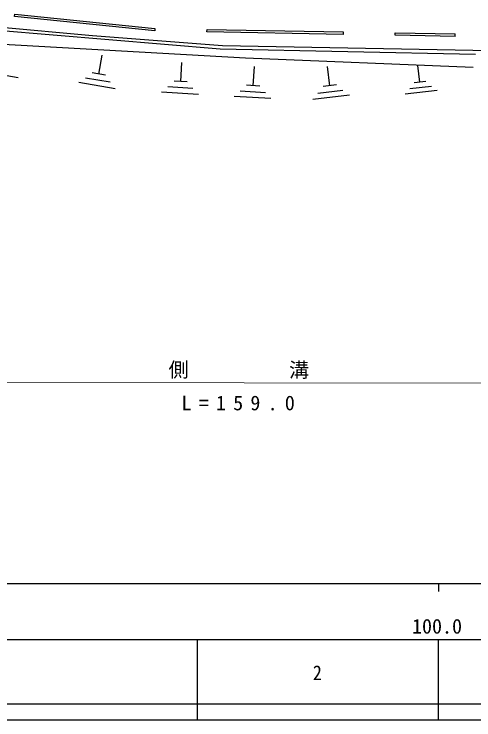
# Model space of a CAD drawing. Units: millimetres, scale not verified. Extents: x -1250 to 680000, y -1250 to 380000.
# Drawn here: x 115162 to 172428, y 188000 to 275910 of the extents above; entities that cross this region are included whole.
import ezdxf
from ezdxf.enums import TextEntityAlignment as Align

# ---------------------------------------------------------------- set-up
doc = ezdxf.new("R2010")
doc.units = ezdxf.units.MM
doc.header["$LTSCALE"] = 1000
for name, color, linetype, lineweight in [('M-BGD', 7, 'Continuous', 25), ('M-BMK-OTRS', 5, 'Continuous', 25), ('M-STR-HTXT', 7, 'Continuous', 13), ('M-STR-STR3', 7, 'Continuous', 25), ('M-TTL-BAND', 7, 'Continuous', 25)]:
    doc.layers.add(name, color=color, linetype=linetype, lineweight=lineweight)
doc.styles.add('ＭＳ ゴシック', font='')
doc.styles.get('ＭＳ ゴシック').set_extended_font_data('MS Gothic')

msp = doc.modelspace()

# ---------------------------------------------------------------- linework, layer by layer
at = {"layer": 'M-BGD'}
for p, q in [((140813, 271550), (112859, 273879)), ((113062, 272210), (144001, 270483)), ((125718, 268446), (126123, 270804)), ((172640, 270883), (140813, 271550)), ((135910, 267517), (136059, 269904)), ((144001, 270483), (172345, 269302)), ((144939, 266992), (145087, 269380)), ((154473, 266994), (154193, 269369)), ((165707, 267426), (165463, 269492)), ((115687, 267970), (111153, 268748)), ((126534, 268306), (124902, 268586)), ((127736, 266606), (123203, 267384)), ((124053, 267985), (127135, 267456)), ((136736, 267466), (135084, 267568)), ((166422, 267511), (164992, 267342)), ((134303, 266880), (137425, 266685)), ((145765, 266941), (144112, 267044)), ((153006, 266080), (156113, 266446)), ((155296, 267091), (153651, 266897)), ((167843, 266389), (163871, 265921)), ((164431, 266631), (167133, 266950)), ((138114, 265905), (133523, 266191)), ((147143, 265380), (142552, 265666)), ((143332, 266355), (146454, 266160)), ((156930, 265802), (152362, 265262))]:
    msp.add_line(p, q, dxfattribs=at)
at = {"layer": 'M-BMK-OTRS'}
for p, q in [((101817, 275372), (124930, 273263)), ((124930, 273263), (141124, 271996)), ((141124, 271996), (222167, 270508))]:
    msp.add_line(p, q, dxfattribs=at)
at = {"layer": 'M-STR-HTXT'}
msp.add_line((64791, 230091), (221504, 229900), dxfattribs=at)
at = {"layer": 'M-STR-STR3'}
for p, q in [((115206, 275612), (115237, 275910)), ((132685, 273813), (115206, 275612)), ((115237, 275910), (132703, 274113)), ((132703, 274113), (132685, 273813)), ((139184, 273696), (139190, 273996)), ((156143, 273389), (139184, 273696)), ((139190, 273996), (156143, 273689)), ((156143, 273689), (156143, 273389)), ((162642, 273572), (170086, 273437)), ((162642, 273272), (162642, 273572)), ((170081, 273137), (170086, 273437)), ((170081, 273137), (162642, 273272))]:
    msp.add_line(p, q, dxfattribs=at)
at = {"layer": 'M-TTL-BAND'}
for p, q in [((40000, 205000), (579000, 205000)), ((168000, 205000), (168000, 204000)), ((68000, 198000), (579000, 198000)), ((138000, 188000), (138000, 198000)), ((168000, 188000), (168000, 198000)), ((40000, 190000), (579000, 190000)), ((40000, 188000), (579000, 188000))]:
    msp.add_line(p, q, dxfattribs=at)

# ---------------------------------------------------------------- texts
at = {"layer": 'M-STR-HTXT', "insert": (134397, 230501), "char_height": 1833, "attachment_point": 7, "rotation": 359.9, "style": 'ＭＳ ゴシック'}
msp.add_mtext('\\T1.2;側\u3000\u3000\u3000\u3000溝', dxfattribs=at)
at = {"layer": 'M-STR-HTXT', "insert": (136010, 226531), "char_height": 1833, "attachment_point": 7, "style": 'ＭＳ ゴシック'}
msp.add_mtext('\\T1.72;L=159.0', dxfattribs=at)
at = {"layer": 'M-TTL-BAND', "style": 'ＭＳ ゴシック'}
msp.add_text('100.0', height=1833, dxfattribs=at).set_placement((164719, 198195), align=Align.BOTTOM_LEFT)
at = {"layer": 'M-TTL-BAND', "style": 'ＭＳ ゴシック', "width": 0.9}
msp.add_text('2', height=1833, dxfattribs=at).set_placement((152375, 192405), align=Align.BOTTOM_LEFT)

doc.saveas('drawing.dxf')
